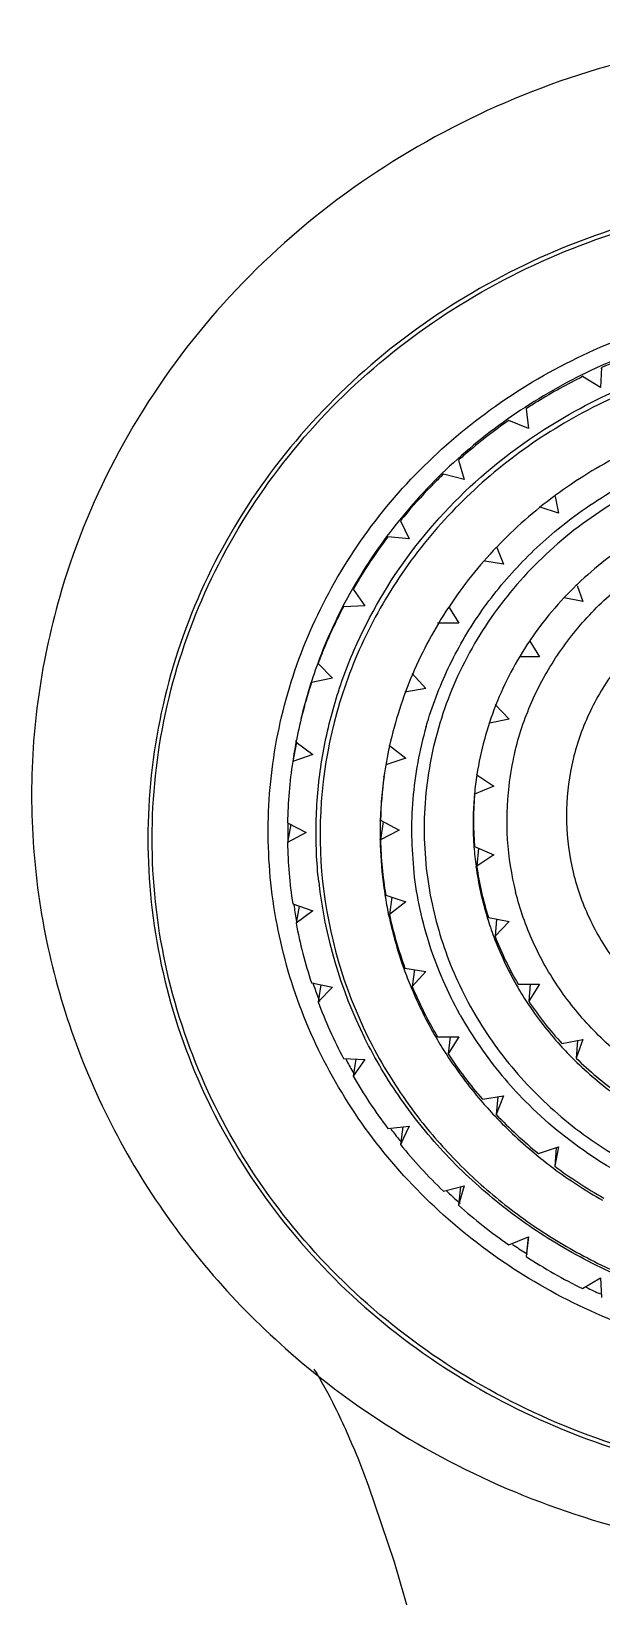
# Model space of a CAD drawing. Header units: millimetres. Extents: x 1122 to 9824, y -1894 to 216.
# Drawn here: x 9105.8 to 9130.3, y -119 to -51.6 of the extents above; entities that cross this region are included whole.
import ezdxf

# ---------------------------------------------------------------- set-up
doc = ezdxf.new("R2010")
doc.units = ezdxf.units.MM
doc.header["$LTSCALE"] = 40

# ---------------------------------------------------------------- blocks, each defined once
blk = doc.blocks.new("rodskjfkldsjf'")
at = {"color": 7, "linetype": 'Continuous'}
for p, q in [((8657.06, 2619.177), (8657.912, 2619.13)), ((8657.074, 2619.144), (8657.096, 2619.175)), ((8657.912, 2619.13), (8657.447, 2618.358)), ((8696.241, 2619.13), (8697.093, 2619.177)), ((8696.707, 2618.358), (8696.241, 2619.13)), ((8657.412, 2618.362), (8657.447, 2618.358)), ((8666.439, 2618.126), (8667.122, 2618.366)), ((8667.122, 2618.366), (8666.963, 2617.561)), ((8686.159, 2617.47), (8685.982, 2618.366)), ((8685.982, 2618.366), (8686.79, 2618.083)), ((8686.028, 2618.132), (8686.79, 2618.083)), ((8662.609, 2617.183), (8663.328, 2617.321)), ((8663.328, 2617.321), (8663.063, 2616.536)), ((8690.892, 2616.458), (8690.601, 2617.321)), ((8690.601, 2617.321), (8691.439, 2617.161)), ((8662.58, 2617.158), (8662.55, 2617.198)), ((8690.632, 2617.227), (8691.439, 2617.161)), ((8658.827, 2615.929), (8659.676, 2616.026)), ((8659.676, 2616.026), (8659.328, 2615.186)), ((8668.834, 2616.072), (8668.802, 2616.094)), ((8668.841, 2616.084), (8669.506, 2616.498)), ((8669.506, 2616.498), (8669.506, 2615.693)), ((8683.599, 2615.582), (8683.599, 2616.498)), ((8683.599, 2616.498), (8684.334, 2616.04)), ((8683.599, 2616.097), (8684.334, 2616.04)), ((8694.826, 2615.186), (8694.478, 2616.026)), ((8694.478, 2616.026), (8695.326, 2615.929)), ((8694.484, 2616.01), (8695.326, 2615.929)), ((8659.324, 2615.186), (8659.328, 2615.186)), ((8664.787, 2614.659), (8664.767, 2614.678)), ((8664.795, 2614.668), (8665.522, 2614.954)), ((8665.522, 2614.954), (8665.391, 2614.154)), ((8671.566, 2614.592), (8672.197, 2615.206)), ((8671.613, 2614.613), (8671.582, 2614.625)), ((8672.197, 2615.206), (8672.365, 2614.353)), ((8680.731, 2614.309), (8680.907, 2615.206)), ((8680.799, 2614.656), (8681.539, 2614.592)), ((8680.907, 2615.206), (8681.539, 2614.592)), ((8688.555, 2614.05), (8688.407, 2614.954)), ((8688.407, 2614.954), (8689.207, 2614.64)), ((8688.446, 2614.715), (8689.207, 2614.64)), ((8674.585, 2613.811), (8675.079, 2614.545)), ((8675.079, 2614.545), (8675.425, 2613.708)), ((8677.68, 2613.708), (8678.025, 2614.545)), ((8678.025, 2614.545), (8678.525, 2613.804)), ((8661.044, 2613.019), (8661.868, 2613.258)), ((8661.868, 2613.258), (8661.646, 2612.369)), ((8674.581, 2613.811), (8674.574, 2613.812)), ((8675.404, 2613.71), (8675.425, 2613.708)), ((8675.425, 2613.707), (8675.404, 2613.709)), ((8677.69, 2613.686), (8677.681, 2613.685)), ((8677.749, 2613.875), (8678.525, 2613.804)), ((8692.508, 2612.369), (8692.286, 2613.258)), ((8692.286, 2613.258), (8693.11, 2613.019)), ((8667.379, 2612.593), (8667.349, 2612.613)), ((8667.392, 2612.616), (8668.064, 2613.035)), ((8668.064, 2613.035), (8668.064, 2612.116)), ((8684.929, 2613.096), (8684.9, 2613.08)), ((8685.865, 2612.116), (8685.865, 2613.035)), ((8685.865, 2613.035), (8686.602, 2612.575)), ((8685.865, 2612.659), (8686.602, 2612.575)), ((8692.322, 2613.111), (8693.11, 2613.019)), ((8670.224, 2611.029), (8670.876, 2611.62)), ((8670.876, 2611.62), (8671.023, 2610.716)), ((8682.905, 2610.716), (8683.053, 2611.62)), ((8683.053, 2611.62), (8683.705, 2611.029)), ((8663.655, 2610.519), (8664.434, 2610.894)), ((8664.434, 2610.894), (8664.344, 2609.979)), ((8670.268, 2611.04), (8670.235, 2611.054)), ((8673.326, 2610.05), (8673.873, 2610.754)), ((8673.873, 2610.754), (8674.164, 2609.891)), ((8679.765, 2609.891), (8680.055, 2610.754)), ((8680.055, 2610.754), (8680.602, 2610.05)), ((8682.971, 2611.122), (8683.705, 2611.029)), ((8689.809, 2609.979), (8689.719, 2610.894)), ((8689.719, 2610.894), (8690.498, 2610.519)), ((8689.746, 2610.622), (8690.498, 2610.519)), ((8673.361, 2610.051), (8673.33, 2610.057)), ((8676.539, 2609.667), (8676.964, 2610.463)), ((8676.964, 2610.463), (8677.39, 2609.667)), ((8679.852, 2610.151), (8680.602, 2610.05)), ((8680.609, 2610.014), (8680.586, 2610.009)), ((8674.684, 2609.813), (8674.664, 2609.816)), ((8676.547, 2609.655), (8676.539, 2609.655)), ((8676.598, 2609.778), (8677.39, 2609.667)), ((8677.39, 2609.65), (8677.37, 2609.649)), ((8666.597, 2608.49), (8667.312, 2608.992)), ((8667.312, 2608.992), (8667.356, 2608.073)), ((8686.798, 2608.073), (8686.842, 2608.992)), ((8686.823, 2608.603), (8687.557, 2608.49)), ((8686.842, 2608.992), (8687.557, 2608.49)), ((8669.797, 2606.982), (8670.43, 2607.599)), ((8670.43, 2607.599), (8670.607, 2606.698)), ((8683.547, 2606.698), (8683.723, 2607.599)), ((8683.723, 2607.599), (8684.357, 2606.982)), ((8673.176, 2606.033), (8673.712, 2606.749)), ((8673.712, 2606.749), (8674.017, 2605.889)), ((8680.137, 2605.889), (8680.441, 2606.749)), ((8680.441, 2606.749), (8680.978, 2606.033)), ((8683.627, 2607.105), (8684.357, 2606.982)), ((8673.096, 2606.049), (8673.116, 2606.045)), ((8673.116, 2606.045), (8673.176, 2606.033)), ((8673.176, 2606.033), (8673.116, 2606.044)), ((8673.186, 2606.047), (8674.017, 2605.889)), ((8676.651, 2605.666), (8677.077, 2606.463)), ((8676.728, 2605.81), (8677.503, 2605.666)), ((8677.077, 2606.463), (8677.503, 2605.666)), ((8680.177, 2605.934), (8680.135, 2605.928)), ((8680.235, 2606.167), (8680.978, 2606.033)), ((8680.855, 2606.052), (8680.825, 2606.047))]:
    blk.add_line(p, q, dxfattribs=at)
blk.add_lwpolyline([(8703.995, 2608.684), (8705.163, 2609.139), (8708.466, 2610.249), (8711.656, 2611.169)], dxfattribs=at)
for centre, radius, start, end in [((8679.837, 2629.481), 25.082, 196.1202, 204.35346), ((8679.957, 2629.481), 25.108, 197.78908, 204.22789), ((8678.767, 2629.157), 20.149, 206.9127, 216.40898), ((8677.716, 2629.025), 15.718, 212.27049, 223.84056), ((8675.595, 2628.963), 15.611, 315.81819, 324.46885), ((8675.68, 2629.003), 15.687, 315.49255, 324.16187), ((8679.213, 2629.187), 24.392, 204.32743, 213.05269), ((8675.341, 2629.109), 20.048, 323.41689, 330.59814), ((8675.384, 2629.149), 20.138, 323.24979, 330.44363), ((8674.369, 2629.359), 24.779, 334.0431, 335.60886), ((8679.411, 2629.229), 24.507, 206.33161, 211.4956), ((8677.501, 2628.827), 15.426, 223.86141, 224.05789), ((8677.21, 2628.521), 15.004, 223.99149, 235.9172), ((8675.971, 2628.729), 15.287, 312.1168, 315.45999), ((8674.869, 2629.159), 24.363, 327.10791, 333.68343), ((8676.088, 2628.443), 14.894, 303.61918, 312.54543), ((8676.183, 2628.493), 14.97, 303.19136, 312.12282), ((8678.176, 2628.707), 19.407, 216.52115, 226.29378), ((8675.732, 2628.898), 19.708, 320.61138, 323.22992), ((8679.134, 2629.065), 24.185, 211.50677, 212.89796), ((8676.867, 2627.995), 14.376, 236.03131, 248.4304), ((8676.385, 2628.202), 14.616, 299.74563, 303.1526), ((8675.931, 2628.64), 19.294, 313.47988, 320.84776), ((8675.973, 2628.697), 19.394, 313.28546, 320.6166), ((8674.939, 2629.047), 24.129, 326.98032, 327.22942), ((8678.556, 2628.744), 23.6, 213.02183, 221.93745), ((8676.561, 2627.695), 12.604, 256.67194, 263.21037), ((8676.553, 2627.642), 12.55, 263.21804, 284.23845), ((8676.404, 2627.924), 14.286, 291.06195, 300.23779), ((8676.522, 2627.958), 14.336, 290.56733, 299.75263), ((8676.19, 2628.513), 17.728, 309.77858, 314.58665), ((8675.009, 2629), 24.045, 325.3953, 326.9811), ((8678.754, 2628.804), 23.724, 215.03113, 220.38356), ((8677.67, 2628.162), 18.663, 226.34867, 236.42764), ((8676.714, 2627.594), 13.947, 248.5479, 261.1734), ((8676.499, 2628.139), 17.244, 299.26691, 309.78484), ((8676.284, 2628.381), 18.951, 310.55994, 313.25895), ((8675.522, 2628.709), 23.569, 318.26314, 324.98617), ((8676.535, 2627.547), 13.887, 278.23779, 287.58607), ((8676.664, 2627.572), 13.925, 277.69328, 287.03505), ((8676.622, 2627.709), 14.068, 287.03306, 290.5423), ((8676.421, 2628.087), 18.555, 303.27895, 310.84112), ((8676.483, 2628.144), 18.641, 303.00949, 310.56727), ((8678.483, 2628.58), 23.373, 220.39703, 221.74365), ((8676.69, 2627.459), 13.811, 261.21396, 264.65458), ((8676.552, 2627.42), 13.759, 265.29884, 274.70117), ((8676.688, 2627.437), 13.788, 264.74179, 268.41869), ((8676.687, 2627.403), 13.754, 268.41991, 270.95659), ((8676.686, 2627.427), 13.779, 270.95795, 274.14086), ((8676.684, 2627.455), 13.806, 274.17854, 277.67429), ((8677.951, 2628.182), 22.774, 221.9037, 231.02769), ((8677.314, 2627.609), 18.005, 236.51093, 246.85044), ((8675.648, 2628.502), 23.233, 316.53805, 318.09383), ((8675.587, 2628.558), 23.316, 318.09311, 318.42856), ((8678.244, 2628.359), 23.047, 223.93067, 225.28992), ((8678.085, 2628.197), 22.821, 225.28735, 229.64344), ((8676.753, 2627.543), 17.917, 292.82945, 300.56819), ((8676.838, 2627.585), 17.979, 292.51989, 300.25713), ((8676.695, 2627.833), 18.265, 300.25048, 302.98226), ((8676.118, 2628.146), 22.749, 309.20798, 316.09182), ((8676.974, 2627.143), 16.142, 253.93113, 265.25345), ((8677.905, 2627.991), 22.547, 229.65219, 230.79926), ((8677.129, 2627.161), 17.52, 246.946, 257.47686), ((8676.964, 2627.05), 16.049, 265.26023, 276.55558), ((8676.919, 2627.114), 17.457, 282.18219, 290.05561), ((8677.007, 2627.171), 17.532, 284.78248, 289.71654), ((8676.949, 2627.332), 17.702, 289.71583, 292.49984), ((8676.781, 2627.504), 20.505, 296.23949, 305.84223), ((8676.16, 2627.965), 22.491, 309.00393, 309.41916), ((8677.476, 2627.577), 22.005, 230.99643, 240.32349), ((8677.692, 2627.717), 22.199, 233.03731, 236.26061), ((8677.085, 2626.968), 17.322, 257.58731, 261.96618), ((8676.962, 2626.898), 17.237, 271.42263, 279.35826), ((8677.066, 2626.912), 17.266, 278.81465, 279.01527), ((8677.057, 2626.968), 17.323, 279.01674, 281.75516), ((8677.037, 2627.06), 17.417, 281.83232, 284.77813), ((8676.585, 2627.539), 21.983, 299.94054, 306.98304), ((8676.205, 2627.909), 22.419, 307.45115, 309.00453), ((8677.547, 2627.501), 21.94, 236.26324, 239.19045), ((8676.966, 2626.885), 17.223, 262.31854, 268.57979), ((8677.074, 2626.905), 17.259, 262.03895, 265.54913), ((8677.072, 2626.879), 17.232, 265.5497, 267.62112), ((8677.071, 2626.86), 17.213, 267.62143, 268.22883), ((8677.071, 2626.84), 17.193, 268.25438, 270.9956), ((8677.068, 2626.894), 17.247, 271.06728, 277.09503), ((8677.066, 2626.909), 17.263, 277.09534, 278.81461), ((8677.471, 2627.376), 21.793, 239.19288, 240.06638), ((8677.089, 2626.828), 19.762, 276.05522, 296.30455), ((8677.02, 2626.814), 19.924, 276.27546, 296.49139), ((8676.587, 2627.35), 21.741, 299.72498, 300.19522), ((8677.167, 2627.016), 21.364, 240.30017, 249.80322), ((8677.317, 2627.087), 21.466, 242.35176, 247.50038), ((8676.889, 2626.976), 21.343, 290.48161, 297.6632), ((8676.614, 2627.302), 21.686, 298.13684, 299.72544), ((8677.23, 2626.886), 21.247, 247.50959, 248.97938), ((8677.142, 2626.533), 19.464, 255.70319, 275.99025), ((8677.208, 2626.83), 21.187, 248.97981, 249.52411), ((8677.046, 2626.698), 21.025, 249.81215, 256.64224), ((8677.129, 2626.594), 20.938, 251.8492, 258.89297), ((8677.037, 2626.547), 20.889, 280.87493, 288.15898), ((8676.867, 2626.741), 21.07, 288.43767, 288.61963), ((8676.857, 2626.77), 21.101, 288.62002, 290.30935), ((8676.847, 2626.798), 21.131, 290.30908, 290.77125), ((8676.974, 2626.396), 20.714, 259.43431, 261.78976), ((8677.079, 2626.336), 20.675, 261.48291, 268.81353), ((8677.074, 2626.336), 20.675, 271.18647, 278.51709), ((8676.955, 2626.396), 20.714, 278.94893, 280.76759), ((8676.964, 2626.256), 20.574, 269.13789, 270.83241), ((8676.964, 2626.276), 20.593, 270.83239, 271.48368)]:
    blk.add_arc(centre, radius, start, end, dxfattribs=at)
for points, knots in [([(8683.761, 2663.526), (8681.691, 2664.102), (8677.423, 2664.826), (8670.939, 2664.555), (8664.633, 2662.94), (8658.758, 2660.049), (8653.538, 2656.004), (8649.167, 2650.97), (8645.802, 2645.142), (8643.559, 2638.743), (8642.517, 2632.01), (8642.711, 2625.191), (8644.133, 2618.536), (8646.736, 2612.29), (8650.43, 2606.687), (8655.085, 2601.942), (8660.529, 2598.242), (8664.571, 2596.566), (8666.641, 2595.95)], [0, 0, 0, 0, 0.060881, 0.121686, 0.182667, 0.24405, 0.306003, 0.368609, 0.431852, 0.495621, 0.559721, 0.62391, 0.687932, 0.751553, 0.814604, 0.877003, 0.938764, 1, 1, 1, 1]), ([(8649.523, 2629.661), (8649.523, 2627.702), (8649.88, 2623.785), (8651.465, 2618.135), (8654.042, 2612.92), (8657.515, 2608.343), (8661.753, 2604.58), (8666.597, 2601.779), (8671.861, 2600.051), (8677.339, 2599.467), (8682.817, 2600.051), (8688.08, 2601.779), (8692.924, 2604.58), (8697.163, 2608.343), (8700.636, 2612.92), (8703.213, 2618.135), (8704.798, 2623.785), (8705.154, 2627.702), (8705.154, 2629.661)], [0, 0, 0, 0, 0.064797, 0.129248, 0.193068, 0.256049, 0.31811, 0.379308, 0.439837, 0.500001, 0.560165, 0.620693, 0.681891, 0.743951, 0.806931, 0.870751, 0.935203, 1, 1, 1, 1]), ([(8704.985, 2629.661), (8704.985, 2627.714), (8704.631, 2623.821), (8703.055, 2618.205), (8700.494, 2613.022), (8697.042, 2608.473), (8692.829, 2604.733), (8688.015, 2601.948), (8682.784, 2600.232), (8677.339, 2599.651), (8671.894, 2600.232), (8666.663, 2601.949), (8661.848, 2604.733), (8657.636, 2608.473), (8654.184, 2613.022), (8651.623, 2618.205), (8650.047, 2623.821), (8649.693, 2627.714), (8649.693, 2629.661)], [0, 0, 0, 0, 0.064797, 0.129248, 0.193068, 0.256049, 0.31811, 0.379308, 0.439837, 0.500001, 0.560165, 0.620693, 0.681891, 0.743951, 0.806931, 0.870751, 0.935203, 1, 1, 1, 1]), ([(8700.036, 2629.661), (8700.036, 2628.186), (8699.792, 2625.235), (8698.703, 2620.949), (8696.925, 2616.937), (8694.514, 2613.327), (8691.544, 2610.234), (8688.109, 2607.757), (8684.316, 2605.977), (8680.288, 2604.954), (8676.154, 2604.721), (8672.048, 2605.286), (8668.103, 2606.631), (8664.445, 2608.71), (8661.192, 2611.455), (8658.444, 2614.777), (8656.29, 2618.569), (8655.296, 2621.322), (8654.916, 2622.734)], [0, 0, 0, 0, 0.065032, 0.129779, 0.19399, 0.257474, 0.32013, 0.381957, 0.443063, 0.50365, 0.563993, 0.624402, 0.685175, 0.746562, 0.808728, 0.871735, 0.935542, 1, 1, 1, 1]), ([(8661.357, 2614.465), (8660.495, 2615.503), (8658.946, 2617.754), (8657.245, 2621.498), (8656.201, 2625.511), (8655.967, 2628.278), (8655.967, 2629.661)], [0, 0, 0, 0, 0.246432, 0.495788, 0.74731, 1, 1, 1, 1]), ([(8656.196, 2629.661), (8656.196, 2628.403), (8656.391, 2625.886), (8657.262, 2622.217), (8658.688, 2618.753), (8660.629, 2615.591), (8663.033, 2612.821), (8665.833, 2610.52), (8668.951, 2608.753), (8671.195, 2607.962), (8672.336, 2607.672)], [0, 0, 0, 0, 0.128794, 0.257085, 0.384438, 0.510497, 0.635049, 0.758041, 0.879595, 1, 1, 1, 1]), ([(8663.679, 2617.708), (8663.034, 2618.542), (8661.879, 2620.335), (8660.612, 2623.284), (8659.837, 2626.424), (8659.663, 2628.582), (8659.663, 2629.661)], [0, 0, 0, 0, 0.246725, 0.496148, 0.747544, 1, 1, 1, 1]), ([(8660.109, 2629.661), (8660.109, 2628.411), (8660.29, 2626.531), (8660.887, 2624.105), (8661.71, 2621.768), (8663.149, 2619.041), (8665.094, 2616.673), (8666.896, 2615.072), (8668.352, 2614.032), (8669.9, 2613.16), (8672.057, 2612.236), (8674.911, 2611.54), (8677.258, 2611.504), (8678.413, 2611.616)], [0, 0, 0, 0, 0.129784, 0.194506, 0.258955, 0.386573, 0.512367, 0.574615, 0.636388, 0.697725, 0.758681, 0.879577, 1, 1, 1, 1]), ([(8673.655, 2615.431), (8672.909, 2615.608), (8671.438, 2616.101), (8669.391, 2617.226), (8667.549, 2618.706), (8665.967, 2620.499), (8664.687, 2622.552), (8663.747, 2624.807), (8663.173, 2627.199), (8663.044, 2628.84), (8663.044, 2629.661)], [0, 0, 0, 0, 0.12038, 0.241892, 0.364843, 0.489371, 0.61543, 0.74281, 0.871147, 1, 1, 1, 1]), ([(8665.219, 2629.661), (8665.219, 2628.878), (8665.327, 2627.7), (8665.681, 2626.175), (8666.17, 2624.7), (8667.027, 2622.965), (8668.189, 2621.433), (8669.273, 2620.373), (8670.439, 2619.44), (8672.049, 2618.508), (8674.154, 2617.817), (8676.346, 2617.584), (8678.537, 2617.817), (8680.642, 2618.508), (8682.252, 2619.44), (8683.418, 2620.373), (8684.502, 2621.433), (8685.664, 2622.965), (8686.521, 2624.7), (8687.01, 2626.175), (8687.364, 2627.7), (8687.472, 2628.878), (8687.472, 2629.661)], [0, 0, 0, 0, 0.064778, 0.09709, 0.129279, 0.19308, 0.256043, 0.287217, 0.318162, 0.379342, 0.439853, 0.5, 0.560147, 0.620658, 0.681838, 0.712783, 0.743957, 0.80692, 0.870721, 0.90291, 0.935222, 1, 1, 1, 1]), ([(8678.413, 2611.616), (8679.446, 2611.717), (8680.989, 2612.024), (8682.954, 2612.73), (8684.86, 2613.633), (8687.084, 2615.116), (8689.392, 2617.385), (8691.273, 2620.071), (8692.662, 2623.082), (8693.515, 2626.314), (8693.706, 2628.546), (8693.706, 2629.661)], [0, 0, 0, 0, 0.120261, 0.180781, 0.241602, 0.364209, 0.488498, 0.614507, 0.742044, 0.870715, 1, 1, 1, 1]), ([(8690.061, 2629.661), (8690.061, 2628.849), (8689.935, 2627.225), (8689.372, 2624.857), (8688.451, 2622.622), (8687.198, 2620.582), (8685.646, 2618.795), (8683.837, 2617.311), (8681.824, 2616.173), (8680.376, 2615.664), (8679.64, 2615.478)], [0, 0, 0, 0, 0.128798, 0.257092, 0.384446, 0.510506, 0.635056, 0.758045, 0.879596, 1, 1, 1, 1]), ([(8698.187, 2629.661), (8698.187, 2628.582), (8698.044, 2626.424), (8697.407, 2623.251), (8696.359, 2620.208), (8694.922, 2617.354), (8693.123, 2614.749), (8690.998, 2612.444), (8688.591, 2610.487), (8686.821, 2609.435), (8685.908, 2608.981)], [0, 0, 0, 0, 0.128004, 0.255647, 0.3826, 0.508578, 0.633374, 0.756868, 0.879047, 1, 1, 1, 1]), ([(8694.265, 2629.661), (8694.265, 2628.373), (8694.018, 2625.798), (8692.917, 2622.1), (8691.134, 2618.722), (8689.524, 2616.763), (8688.635, 2615.887)], [0, 0, 0, 0, 0.253379, 0.505264, 0.754412, 1, 1, 1, 1]), ([(8688.787, 2610.882), (8689.502, 2611.397), (8690.874, 2612.525), (8692.714, 2614.466), (8694.321, 2616.635), (8696.123, 2619.793), (8697.672, 2624.14), (8698.09, 2627.82), (8698.09, 2629.661)], [0, 0, 0, 0, 0.121709, 0.244548, 0.368512, 0.493532, 0.745737, 1, 1, 1, 1]), ([(8700.054, 2606.478), (8701.373, 2608.069), (8703.738, 2611.512), (8706.334, 2617.23), (8707.925, 2623.344), (8708.281, 2627.556), (8708.281, 2629.661)], [0, 0, 0, 0, 0.247373, 0.496892, 0.74801, 1, 1, 1, 1]), ([(8672.506, 2611.632), (8671.647, 2611.879), (8669.96, 2612.519), (8667.607, 2613.879), (8665.477, 2615.61), (8664.244, 2616.978), (8663.679, 2617.708)], [0, 0, 0, 0, 0.246254, 0.494726, 0.745902, 1, 1, 1, 1]), ([(8669.208, 2608.534), (8667.706, 2609.185), (8664.826, 2610.873), (8662.421, 2613.184), (8661.357, 2614.465)], [0, 0, 0, 0, 0.495871, 1, 1, 1, 1]), ([(8684.9, 2613.08), (8683.957, 2612.555), (8681.974, 2611.689), (8679.859, 2611.229), (8678.797, 2611.107)], [0, 0, 0, 0, 0.502037, 1, 1, 1, 1]), ([(8679.198, 2607.009), (8678.354, 2606.917), (8676.653, 2606.843), (8674.107, 2607.064), (8671.604, 2607.615), (8669.993, 2608.194), (8669.208, 2608.534)], [0, 0, 0, 0, 0.249284, 0.498665, 0.748725, 1, 1, 1, 1]), ([(8700.167, 2606.802), (8700.693, 2607.137), (8701.952, 2607.809), (8703.255, 2608.382), (8703.995, 2608.684)], [0, 0, 0, 0, 0.438506, 1, 1, 1, 1]), ([(8666.641, 2595.95), (8668.113, 2595.512), (8671.123, 2594.853), (8675.73, 2594.548), (8680.333, 2594.932), (8684.836, 2595.998), (8689.151, 2597.723), (8693.192, 2600.068), (8696.879, 2602.986), (8699.049, 2605.266), (8700.054, 2606.478)], [0, 0, 0, 0, 0.12417, 0.248094, 0.372033, 0.496248, 0.620978, 0.746427, 0.87274, 1, 1, 1, 1])]:
    blk.add_open_spline(points, degree=3, knots=knots, dxfattribs=at)

msp = doc.modelspace()

# ---------------------------------------------------------------- block references
at = {"color": 0, "rotation": 270}
msp.add_blockref("rodskjfkldsjf'", (6511.142, 8590.99), dxfattribs=at)

doc.saveas('drawing.dxf')
